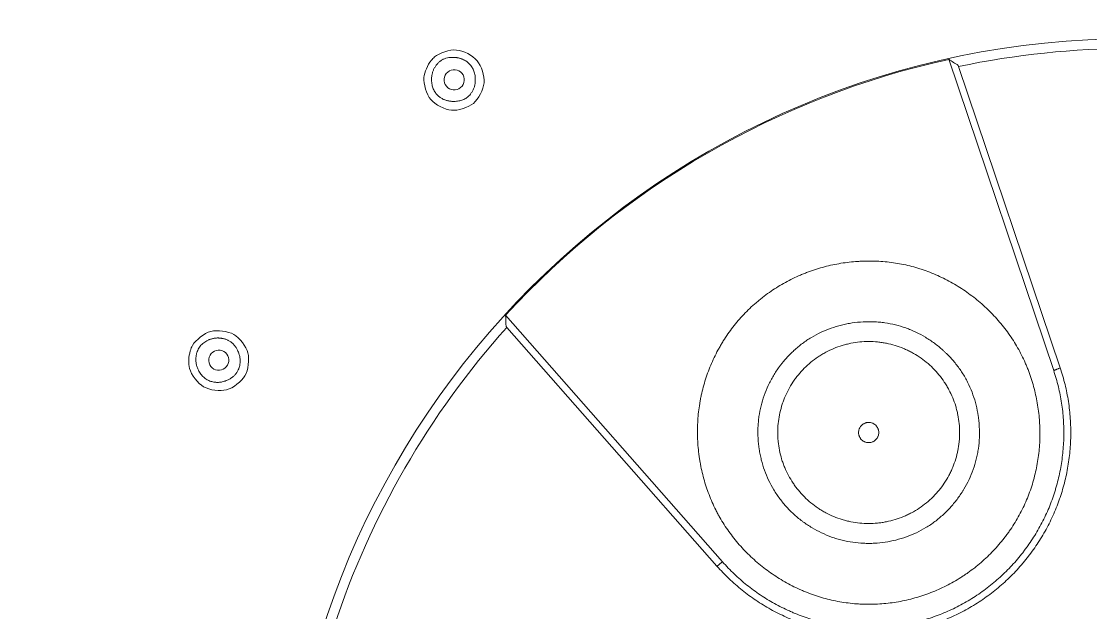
# Model space of a CAD drawing. Header units: inches. Extents: x 1105 to 1525, y -292 to 302.
# Drawn here: x 1196.75 to 1223.2, y 31.79 to 46.41 of the extents above; entities that cross this region are included whole.
import ezdxf

# ---------------------------------------------------------------- set-up
doc = ezdxf.new("R2010")
doc.units = ezdxf.units.IN
doc.header["$LTSCALE"] = 2.42
doc.header["$MEASUREMENT"] = 0
doc.layers.get('0').update_dxf_attribs({"linetype": 'CONTINUOUS'})

msp = doc.modelspace()

# ---------------------------------------------------------------- linework, layer by layer
at = {"linetype": 'Continuous', "lineweight": 18, "extrusion": (-1, -2.22045e-16, 0)}
for p, q in [((1222.285, 37.778), (1219.688, 45.476)), ((1219.932, 45.298), (1219.923, 45.325)), ((1219.932, 45.298), (1222.446, 37.846)), ((1208.726, 39.147), (1214.094, 33.049)), ((1208.739, 38.868), (1208.758, 38.846)), ((1213.955, 32.944), (1208.758, 38.846))]:
    msp.add_line(p, q, dxfattribs=at)
at = {"linetype": 'Continuous', "lineweight": 18, "extrusion": (0, 0, -1)}
msp.add_circle((-1224.209, 24.988), 21, dxfattribs=at)
msp.add_arc((-1224.209, 24.988), 58, 294.41167, 245.59923, dxfattribs=at)
at = {"linetype": 'Continuous', "lineweight": 13}
msp.add_arc((1224.209, 24.988), 55.5, 271.8113, 180, dxfattribs=at)
at = {"linetype": 'Continuous', "lineweight": 18}
for radius, start, end in [(55.5, 271.8097, 268.1903), (20.755, 78.1096, 101.8904), (20.98, 102.4422, 137.5578), (20.755, 138.1096, 161.8904)]:
    msp.add_arc((1224.209, 24.988), radius, start, end, dxfattribs=at)
for centre, major_axis in [((1207.455, 44.969), (-0.192, -0.161)), ((1201.631, 38.034), (-0.125, -0.217))]:
    msp.add_ellipse(centre, major_axis=major_axis, ratio=0.991209, dxfattribs=at)
at = {"linetype": 'Continuous', "lineweight": 13}
msp.add_open_spline([(1206.89, 45.452), (1206.915, 45.484), (1206.942, 45.512), (1207.093, 45.639), (1207.347, 45.72), (1207.678, 45.692), (1207.913, 45.569), (1208.129, 45.313), (1208.208, 45.058), (1208.179, 44.73), (1208.055, 44.492), (1207.805, 44.283), (1207.552, 44.202), (1207.221, 44.231), (1206.985, 44.353), (1206.77, 44.61), (1206.69, 44.865), (1206.716, 45.158), (1206.796, 45.333), (1206.89, 45.452)], degree=3, knots=[0, 0, 0, 0, 0.026406, 0.026406, 0.151406, 0.151406, 0.276406, 0.276406, 0.401406, 0.401406, 0.526406, 0.526406, 0.651406, 0.651406, 0.776406, 0.776406, 0.901406, 0.901406, 1, 1, 1, 1], dxfattribs=at)
at = {"linetype": 'Continuous', "lineweight": 18}
for points, knots in [([(1207.023, 45.346), (1207.015, 45.337), (1207, 45.317), (1206.98, 45.286), (1206.962, 45.255), (1206.946, 45.222), (1206.932, 45.189), (1206.92, 45.155), (1206.911, 45.12), (1206.904, 45.084), (1206.898, 45.047), (1206.896, 45.01), (1206.895, 44.971), (1206.897, 44.907), (1206.909, 44.821), (1206.945, 44.718), (1207.001, 44.629), (1207.059, 44.571), (1207.108, 44.534), (1207.14, 44.513), (1207.173, 44.494), (1207.208, 44.478), (1207.244, 44.465), (1207.281, 44.453), (1207.319, 44.445), (1207.358, 44.439), (1207.398, 44.435), (1207.44, 44.434), (1207.506, 44.436), (1207.594, 44.447), (1207.696, 44.482), (1207.785, 44.537), (1207.843, 44.595), (1207.879, 44.643), (1207.9, 44.675), (1207.919, 44.708), (1207.934, 44.743), (1207.948, 44.778), (1207.959, 44.815), (1207.967, 44.853), (1207.973, 44.893), (1207.976, 44.933), (1207.977, 44.975), (1207.975, 45.042), (1207.963, 45.129), (1207.927, 45.232), (1207.873, 45.322), (1207.817, 45.378), (1207.775, 45.411), (1207.752, 45.428), (1207.728, 45.443), (1207.704, 45.457), (1207.679, 45.47), (1207.653, 45.481), (1207.627, 45.491), (1207.601, 45.5), (1207.574, 45.508), (1207.546, 45.514), (1207.518, 45.519), (1207.489, 45.522), (1207.46, 45.525), (1207.43, 45.525), (1207.384, 45.525), (1207.324, 45.52), (1207.252, 45.504), (1207.185, 45.478), (1207.125, 45.443), (1207.07, 45.4), (1207.038, 45.365), (1207.023, 45.346)], [0, 0, 0, 0, 0.010738, 0.021323, 0.031798, 0.042206, 0.052591, 0.062997, 0.073469, 0.084049, 0.09478, 0.105701, 0.116851, 0.128266, 0.161476, 0.192368, 0.222252, 0.252567, 0.263904, 0.275098, 0.286204, 0.297279, 0.30838, 0.319561, 0.33088, 0.342389, 0.354138, 0.366175, 0.378544, 0.411722, 0.442342, 0.471739, 0.50141, 0.512546, 0.523561, 0.534512, 0.545459, 0.556462, 0.567577, 0.578863, 0.590372, 0.602155, 0.614261, 0.626732, 0.660117, 0.691062, 0.720824, 0.750812, 0.759234, 0.767553, 0.775791, 0.783966, 0.792099, 0.80021, 0.80832, 0.81645, 0.82462, 0.832851, 0.841162, 0.849573, 0.858101, 0.866766, 0.875584, 0.897925, 0.919042, 0.939342, 0.959282, 0.979344, 1, 1, 1, 1]), ([(1220.913, 39.019), (1221.005, 38.913), (1221.091, 38.804), (1221.252, 38.579), (1221.326, 38.463), (1221.462, 38.223), (1221.524, 38.099), (1221.595, 37.94), (1221.608, 37.908), (1221.635, 37.843), (1221.648, 37.81), (1221.685, 37.713), (1221.708, 37.647), (1221.773, 37.449), (1221.846, 37.182), (1221.893, 36.91), (1221.919, 36.703), (1221.926, 36.634), (1221.934, 36.529), (1221.937, 36.495), (1221.94, 36.425), (1221.942, 36.39), (1221.947, 36.216), (1221.942, 35.939), (1221.911, 35.664), (1221.866, 35.392), (1221.837, 35.256), (1221.783, 35.054), (1221.763, 34.986), (1221.72, 34.854), (1221.697, 34.788), (1221.623, 34.593), (1221.512, 34.34), (1221.377, 34.098), (1221.266, 33.922), (1221.228, 33.864), (1221.168, 33.778), (1221.148, 33.749), (1221.106, 33.693), (1221.085, 33.665), (1220.978, 33.527), (1220.887, 33.422), (1220.697, 33.221), (1220.496, 33.031), (1220.277, 32.859), (1220.134, 32.758), (1220.105, 32.739), (1220.047, 32.7), (1219.959, 32.642), (1219.87, 32.589), (1219.689, 32.486), (1219.442, 32.361), (1219.183, 32.261), (1218.985, 32.194), (1218.918, 32.174), (1218.783, 32.136), (1218.716, 32.119), (1218.512, 32.072), (1218.376, 32.048), (1218.101, 32.014), (1217.964, 32.003), (1217.756, 31.998), (1217.687, 31.998), (1217.582, 32), (1217.547, 32.002), (1217.478, 32.005), (1217.443, 32.007), (1217.268, 32.02), (1217.13, 32.038), (1216.857, 32.086), (1216.723, 32.116), (1216.457, 32.191), (1216.325, 32.235), (1216.163, 32.299), (1216.131, 32.312), (1216.066, 32.339), (1216.034, 32.353), (1215.939, 32.396), (1215.876, 32.426), (1215.69, 32.521), (1215.45, 32.658), (1215.224, 32.817), (1215.059, 32.945), (1215.005, 32.989), (1214.899, 33.079), (1214.847, 33.126), (1214.695, 33.269), (1214.502, 33.469), (1214.331, 33.684), (1214.17, 33.909), (1214.095, 34.025), (1214.009, 34.176), (1213.992, 34.207), (1213.959, 34.269), (1213.943, 34.3), (1213.896, 34.393), (1213.866, 34.456), (1213.782, 34.647), (1213.733, 34.776), (1213.646, 35.038), (1213.61, 35.171), (1213.564, 35.374), (1213.55, 35.443), (1213.532, 35.546), (1213.527, 35.58), (1213.516, 35.65), (1213.512, 35.684), (1213.49, 35.857), (1213.468, 36.133), (1213.473, 36.41), (1213.49, 36.686), (1213.506, 36.824), (1213.534, 36.997), (1213.54, 37.031), (1213.553, 37.1), (1213.574, 37.202), (1213.598, 37.304), (1213.652, 37.504), (1213.737, 37.767), (1213.847, 38.021), (1213.939, 38.208), (1213.972, 38.269), (1214.023, 38.361), (1214.04, 38.391), (1214.076, 38.451), (1214.094, 38.481), (1214.187, 38.629), (1214.266, 38.743), (1214.435, 38.962), (1214.525, 39.067), (1214.716, 39.268), (1214.816, 39.364), (1214.949, 39.479), (1214.976, 39.501), (1215.03, 39.546), (1215.111, 39.611), (1215.195, 39.673), (1215.365, 39.793), (1215.482, 39.867), (1215.723, 40.003), (1215.847, 40.065), (1216.006, 40.135), (1216.039, 40.149), (1216.103, 40.176), (1216.136, 40.188), (1216.234, 40.226), (1216.3, 40.249), (1216.498, 40.314), (1216.766, 40.388), (1217.039, 40.436), (1217.245, 40.462), (1217.314, 40.469), (1217.419, 40.477), (1217.454, 40.48), (1217.523, 40.483), (1217.558, 40.485), (1217.733, 40.49), (1218.011, 40.485), (1218.422, 40.437), (1218.693, 40.378), (1218.861, 40.331), (1218.894, 40.322), (1218.961, 40.301), (1218.995, 40.291), (1219.094, 40.258), (1219.16, 40.234), (1219.354, 40.158), (1219.48, 40.101), (1219.727, 39.976), (1219.847, 39.908), (1220.023, 39.796), (1220.081, 39.757), (1220.195, 39.677), (1220.251, 39.635), (1220.416, 39.506), (1220.522, 39.416), (1220.674, 39.272), (1220.723, 39.223), (1220.82, 39.123), (1220.867, 39.071), (1220.913, 39.019)], [0, 0, 0, 0, 0.015625, 0.015625, 0.03125, 0.03125, 0.046875, 0.046875, 0.050781, 0.050781, 0.054687, 0.054687, 0.0625, 0.0625, 0.078125, 0.09375, 0.09375, 0.101562, 0.101562, 0.105469, 0.105469, 0.109375, 0.109375, 0.125, 0.140625, 0.140625, 0.15625, 0.15625, 0.164062, 0.164062, 0.171875, 0.171875, 0.1875, 0.203125, 0.203125, 0.210937, 0.210937, 0.214844, 0.214844, 0.21875, 0.21875, 0.234375, 0.234375, 0.25, 0.265625, 0.265625, 0.269531, 0.269531, 0.273437, 0.28125, 0.28125, 0.296875, 0.3125, 0.3125, 0.320312, 0.320312, 0.328125, 0.328125, 0.34375, 0.34375, 0.359375, 0.359375, 0.367187, 0.367187, 0.371094, 0.371094, 0.375, 0.375, 0.390625, 0.390625, 0.40625, 0.40625, 0.421875, 0.421875, 0.425781, 0.425781, 0.429687, 0.429687, 0.4375, 0.4375, 0.453125, 0.46875, 0.46875, 0.476562, 0.476562, 0.484375, 0.484375, 0.5, 0.515625, 0.515625, 0.53125, 0.53125, 0.535156, 0.535156, 0.539062, 0.539062, 0.546875, 0.546875, 0.5625, 0.5625, 0.578125, 0.578125, 0.585937, 0.585937, 0.589844, 0.589844, 0.59375, 0.59375, 0.609375, 0.625, 0.625, 0.640625, 0.640625, 0.644531, 0.644531, 0.648437, 0.65625, 0.65625, 0.671875, 0.6875, 0.6875, 0.695312, 0.695312, 0.699219, 0.699219, 0.703125, 0.703125, 0.71875, 0.71875, 0.734375, 0.734375, 0.75, 0.75, 0.753906, 0.753906, 0.757812, 0.765625, 0.765625, 0.78125, 0.78125, 0.796875, 0.796875, 0.800781, 0.800781, 0.804687, 0.804687, 0.8125, 0.8125, 0.828125, 0.84375, 0.84375, 0.851562, 0.851562, 0.855469, 0.855469, 0.859375, 0.859375, 0.875, 0.890625, 0.90625, 0.90625, 0.910156, 0.910156, 0.914062, 0.914062, 0.921875, 0.921875, 0.9375, 0.9375, 0.953125, 0.953125, 0.960937, 0.960937, 0.96875, 0.96875, 0.984375, 0.984375, 0.992187, 0.992187, 1, 1, 1, 1]), ([(1215.224, 37.411), (1215.186, 37.329), (1215.151, 37.246), (1215.092, 37.077), (1215.066, 36.992), (1215.024, 36.818), (1215.007, 36.73), (1214.991, 36.619), (1214.988, 36.596), (1214.983, 36.551), (1214.981, 36.529), (1214.975, 36.461), (1214.972, 36.416), (1214.967, 36.282), (1214.968, 36.103), (1214.986, 35.925), (1215.006, 35.792), (1215.014, 35.748), (1215.032, 35.659), (1215.042, 35.615), (1215.074, 35.484), (1215.126, 35.312), (1215.194, 35.148), (1215.27, 34.986), (1215.313, 34.907), (1215.383, 34.792), (1215.407, 34.754), (1215.458, 34.679), (1215.484, 34.642), (1215.565, 34.535), (1215.679, 34.398), (1215.807, 34.272), (1215.907, 34.182), (1215.941, 34.153), (1215.994, 34.11), (1216.011, 34.096), (1216.047, 34.068), (1216.137, 34), (1216.305, 33.889), (1216.462, 33.804), (1216.624, 33.727), (1216.706, 33.693), (1216.813, 33.654), (1216.834, 33.647), (1216.877, 33.633), (1216.899, 33.626), (1216.963, 33.606), (1217.007, 33.594), (1217.137, 33.562), (1217.312, 33.528), (1217.491, 33.512), (1217.625, 33.506), (1217.67, 33.505), (1217.738, 33.505), (1217.761, 33.505), (1217.806, 33.507), (1217.828, 33.508), (1217.941, 33.514), (1218.12, 33.532), (1218.295, 33.566), (1218.469, 33.61), (1218.555, 33.635), (1218.726, 33.696), (1218.809, 33.73), (1218.971, 33.807), (1219.05, 33.849), (1219.203, 33.941), (1219.277, 33.992), (1219.384, 34.073), (1219.42, 34.101), (1219.489, 34.159), (1219.523, 34.189), (1219.623, 34.281), (1219.748, 34.409), (1219.861, 34.548), (1219.941, 34.656), (1219.98, 34.712), (1220.016, 34.769), (1220.04, 34.807), (1220.052, 34.826), (1220.11, 34.923), (1220.195, 35.082), (1220.263, 35.246), (1220.323, 35.415), (1220.349, 35.5), (1220.376, 35.61), (1220.381, 35.632), (1220.391, 35.676), (1220.396, 35.698), (1220.409, 35.765), (1220.416, 35.809), (1220.435, 35.943), (1220.451, 36.121), (1220.45, 36.3), (1220.443, 36.434), (1220.44, 36.479), (1220.431, 36.568), (1220.425, 36.613), (1220.405, 36.747), (1220.37, 36.923), (1220.319, 37.094), (1220.259, 37.262), (1220.225, 37.345), (1220.168, 37.468), (1220.147, 37.508), (1220.105, 37.588), (1220.082, 37.627), (1220.013, 37.742), (1219.913, 37.889), (1219.798, 38.027), (1219.707, 38.126), (1219.676, 38.158), (1219.628, 38.205), (1219.611, 38.221), (1219.579, 38.252), (1219.495, 38.328), (1219.339, 38.456), (1219.19, 38.555), (1219.037, 38.647), (1218.958, 38.689), (1218.856, 38.738), (1218.835, 38.748), (1218.794, 38.766), (1218.732, 38.793), (1218.585, 38.849), (1218.457, 38.888), (1218.284, 38.931), (1218.197, 38.948), (1218.063, 38.967), (1218.018, 38.972), (1217.951, 38.978), (1217.928, 38.98), (1217.883, 38.983), (1217.861, 38.984), (1217.748, 38.989), (1217.569, 38.988), (1217.391, 38.97), (1217.258, 38.95), (1217.191, 38.939), (1217.125, 38.925), (1217.081, 38.915), (1217.059, 38.909), (1216.949, 38.882), (1216.777, 38.83), (1216.611, 38.763), (1216.449, 38.687), (1216.37, 38.645), (1216.254, 38.576), (1216.216, 38.552), (1216.141, 38.501), (1216.104, 38.475), (1215.996, 38.394), (1215.858, 38.28), (1215.732, 38.152), (1215.642, 38.052), (1215.598, 38.001), (1215.556, 37.948), (1215.528, 37.912), (1215.515, 37.894), (1215.448, 37.803), (1215.398, 37.728), (1215.305, 37.573), (1215.263, 37.493), (1215.224, 37.411)], [0, 0, 0, 0, 0.015625, 0.015625, 0.03125, 0.03125, 0.046875, 0.046875, 0.050781, 0.050781, 0.054687, 0.054687, 0.0625, 0.0625, 0.078125, 0.09375, 0.09375, 0.101562, 0.101562, 0.109375, 0.109375, 0.125, 0.140625, 0.140625, 0.15625, 0.15625, 0.164062, 0.164062, 0.171875, 0.171875, 0.1875, 0.203125, 0.203125, 0.210937, 0.210937, 0.214844, 0.214844, 0.21875, 0.234375, 0.25, 0.25, 0.265625, 0.265625, 0.269531, 0.269531, 0.273437, 0.273437, 0.28125, 0.28125, 0.296875, 0.3125, 0.3125, 0.320312, 0.320312, 0.324219, 0.324219, 0.328125, 0.328125, 0.34375, 0.359375, 0.359375, 0.375, 0.375, 0.390625, 0.390625, 0.40625, 0.40625, 0.421875, 0.421875, 0.429687, 0.429687, 0.4375, 0.4375, 0.453125, 0.46875, 0.46875, 0.476562, 0.480469, 0.480469, 0.484375, 0.484375, 0.5, 0.515625, 0.515625, 0.53125, 0.53125, 0.535156, 0.535156, 0.539062, 0.539062, 0.546875, 0.546875, 0.5625, 0.578125, 0.578125, 0.585937, 0.585937, 0.59375, 0.59375, 0.609375, 0.625, 0.625, 0.640625, 0.640625, 0.648437, 0.648437, 0.65625, 0.65625, 0.671875, 0.6875, 0.6875, 0.695312, 0.695312, 0.699219, 0.699219, 0.703125, 0.71875, 0.734375, 0.734375, 0.75, 0.75, 0.753906, 0.753906, 0.757812, 0.765625, 0.78125, 0.78125, 0.796875, 0.796875, 0.804687, 0.804687, 0.808594, 0.808594, 0.8125, 0.8125, 0.828125, 0.84375, 0.84375, 0.851562, 0.855469, 0.855469, 0.859375, 0.859375, 0.875, 0.890625, 0.890625, 0.90625, 0.90625, 0.914062, 0.914062, 0.921875, 0.921875, 0.9375, 0.953125, 0.953125, 0.960937, 0.964844, 0.964844, 0.96875, 0.96875, 0.984375, 0.984375, 1, 1, 1, 1]), ([(1200.926, 38.267), (1200.941, 38.316), (1200.959, 38.362), (1201.062, 38.54), (1201.273, 38.703), (1201.594, 38.789), (1201.857, 38.755), (1202.147, 38.587), (1202.309, 38.375), (1202.394, 38.057), (1202.359, 37.791), (1202.196, 37.509), (1201.985, 37.346), (1201.664, 37.26), (1201.4, 37.294), (1201.111, 37.462), (1200.949, 37.674), (1200.875, 37.95), (1200.886, 38.126), (1200.926, 38.267)], [0, 0, 0, 0, 0.032716, 0.032716, 0.157716, 0.157716, 0.282716, 0.282716, 0.407716, 0.407716, 0.532716, 0.532716, 0.657716, 0.657716, 0.782716, 0.782716, 0.907716, 0.907716, 1, 1, 1, 1]), ([(1201.089, 38.22), (1201.085, 38.206), (1201.078, 38.18), (1201.071, 38.14), (1201.066, 38.1), (1201.064, 38.061), (1201.064, 38.021), (1201.068, 37.982), (1201.074, 37.943), (1201.083, 37.903), (1201.095, 37.864), (1201.11, 37.825), (1201.137, 37.765), (1201.182, 37.69), (1201.254, 37.61), (1201.34, 37.549), (1201.419, 37.516), (1201.484, 37.499), (1201.531, 37.491), (1201.577, 37.487), (1201.624, 37.487), (1201.671, 37.491), (1201.719, 37.5), (1201.766, 37.512), (1201.813, 37.529), (1201.868, 37.553), (1201.927, 37.585), (1201.987, 37.628), (1202.038, 37.677), (1202.081, 37.732), (1202.114, 37.793), (1202.136, 37.85), (1202.149, 37.901), (1202.156, 37.942), (1202.161, 37.984), (1202.161, 38.027), (1202.159, 38.069), (1202.153, 38.111), (1202.144, 38.153), (1202.131, 38.196), (1202.115, 38.238), (1202.092, 38.289), (1202.06, 38.347), (1202.017, 38.406), (1201.968, 38.457), (1201.913, 38.499), (1201.852, 38.533), (1201.798, 38.554), (1201.756, 38.566), (1201.726, 38.573), (1201.695, 38.578), (1201.665, 38.582), (1201.635, 38.584), (1201.605, 38.585), (1201.575, 38.584), (1201.545, 38.581), (1201.515, 38.577), (1201.485, 38.571), (1201.456, 38.564), (1201.426, 38.554), (1201.397, 38.544), (1201.357, 38.527), (1201.309, 38.503), (1201.257, 38.468), (1201.211, 38.428), (1201.17, 38.383), (1201.137, 38.333), (1201.109, 38.279), (1201.095, 38.24), (1201.089, 38.22)], [0, 0, 0, 0, 0.011885, 0.023563, 0.035089, 0.046517, 0.057905, 0.06931, 0.080789, 0.092399, 0.104194, 0.116226, 0.128543, 0.161277, 0.191962, 0.221906, 0.252509, 0.266419, 0.280108, 0.293676, 0.307228, 0.320865, 0.33469, 0.348801, 0.363289, 0.378238, 0.400535, 0.421612, 0.441839, 0.461634, 0.481441, 0.501707, 0.514128, 0.526372, 0.538514, 0.550629, 0.562795, 0.57509, 0.587585, 0.600353, 0.613459, 0.626964, 0.649195, 0.670316, 0.690675, 0.710663, 0.730689, 0.751163, 0.760323, 0.769344, 0.77825, 0.787064, 0.795809, 0.80451, 0.813193, 0.821883, 0.830603, 0.83938, 0.848238, 0.857199, 0.866288, 0.875526, 0.894401, 0.912447, 0.929925, 0.947121, 0.964335, 0.981867, 1, 1, 1, 1]), ([(1219.299, 37.838), (1219.246, 37.891), (1219.137, 37.99), (1218.96, 38.12), (1218.834, 38.196), (1218.737, 38.248), (1218.704, 38.265), (1218.636, 38.296), (1218.603, 38.311), (1218.501, 38.354), (1218.362, 38.403), (1218.22, 38.439), (1218.112, 38.46), (1218.057, 38.47), (1218.002, 38.477), (1217.966, 38.482), (1217.947, 38.484), (1217.855, 38.493), (1217.707, 38.5), (1217.488, 38.489), (1217.342, 38.468), (1217.233, 38.446), (1217.197, 38.438), (1217.125, 38.42), (1217.089, 38.41), (1216.984, 38.378), (1216.845, 38.328), (1216.713, 38.265), (1216.615, 38.213), (1216.583, 38.195), (1216.519, 38.157), (1216.488, 38.137), (1216.396, 38.075), (1216.277, 37.987), (1216.114, 37.839), (1216.015, 37.73), (1215.945, 37.644), (1215.922, 37.615), (1215.878, 37.555), (1215.857, 37.525), (1215.795, 37.433), (1215.72, 37.307), (1215.657, 37.174), (1215.615, 37.072), (1215.602, 37.038), (1215.583, 36.985), (1215.577, 36.968), (1215.566, 36.932), (1215.538, 36.844), (1215.498, 36.684), (1215.466, 36.466), (1215.458, 36.319), (1215.459, 36.208), (1215.46, 36.171), (1215.463, 36.097), (1215.466, 36.06), (1215.477, 35.951), (1215.498, 35.806), (1215.534, 35.663), (1215.566, 35.557), (1215.578, 35.522), (1215.603, 35.452), (1215.616, 35.418), (1215.659, 35.316), (1215.722, 35.183), (1215.797, 35.058), (1215.858, 34.966), (1215.89, 34.921), (1215.923, 34.877), (1215.946, 34.848), (1215.958, 34.833), (1216.016, 34.762), (1216.115, 34.652), (1216.278, 34.505), (1216.396, 34.417), (1216.473, 34.366), (1216.488, 34.356), (1216.52, 34.336), (1216.535, 34.326), (1216.583, 34.298), (1216.615, 34.28), (1216.713, 34.227), (1216.845, 34.165), (1216.983, 34.115), (1217.089, 34.083), (1217.124, 34.073), (1217.196, 34.055), (1217.232, 34.047), (1217.341, 34.025), (1217.487, 34.004), (1217.707, 33.993), (1217.854, 34), (1217.965, 34.011), (1218.002, 34.015), (1218.075, 34.026), (1218.111, 34.032), (1218.22, 34.054), (1218.362, 34.09), (1218.5, 34.139), (1218.603, 34.181), (1218.636, 34.196), (1218.703, 34.228), (1218.737, 34.245), (1218.835, 34.297), (1218.961, 34.373), (1219.138, 34.504), (1219.247, 34.603), (1219.313, 34.669), (1219.326, 34.682), (1219.351, 34.709), (1219.389, 34.749), (1219.425, 34.791), (1219.495, 34.877), (1219.582, 34.995), (1219.658, 35.121), (1219.71, 35.218), (1219.727, 35.251), (1219.759, 35.318), (1219.774, 35.352), (1219.816, 35.455), (1219.865, 35.593), (1219.901, 35.735), (1219.922, 35.843), (1219.929, 35.88), (1219.94, 35.953), (1219.944, 35.989), (1219.955, 36.1), (1219.962, 36.248), (1219.951, 36.467), (1219.93, 36.612), (1219.912, 36.703), (1219.908, 36.721), (1219.9, 36.757), (1219.896, 36.775), (1219.882, 36.829), (1219.872, 36.865), (1219.84, 36.97), (1219.791, 37.109), (1219.728, 37.241), (1219.676, 37.338), (1219.658, 37.37), (1219.62, 37.434), (1219.6, 37.465), (1219.539, 37.557), (1219.451, 37.676), (1219.351, 37.786), (1219.299, 37.838)], [0, 0, 0, 0, 0.015625, 0.03125, 0.046875, 0.046875, 0.054688, 0.054688, 0.0625, 0.0625, 0.078125, 0.09375, 0.09375, 0.101563, 0.105469, 0.105469, 0.109375, 0.109375, 0.125, 0.140625, 0.15625, 0.15625, 0.164063, 0.164063, 0.171875, 0.171875, 0.1875, 0.203125, 0.203125, 0.210938, 0.210938, 0.21875, 0.21875, 0.234375, 0.25, 0.265625, 0.265625, 0.273438, 0.273438, 0.28125, 0.28125, 0.296875, 0.3125, 0.3125, 0.320313, 0.320313, 0.324219, 0.324219, 0.328125, 0.34375, 0.359375, 0.375, 0.375, 0.382813, 0.382813, 0.390625, 0.390625, 0.40625, 0.421875, 0.421875, 0.429688, 0.429688, 0.4375, 0.4375, 0.453125, 0.46875, 0.46875, 0.476563, 0.480469, 0.480469, 0.484375, 0.484375, 0.5, 0.515625, 0.53125, 0.53125, 0.535156, 0.535156, 0.539063, 0.539063, 0.546875, 0.546875, 0.5625, 0.578125, 0.578125, 0.585938, 0.585938, 0.59375, 0.59375, 0.609375, 0.625, 0.640625, 0.640625, 0.648438, 0.648438, 0.65625, 0.65625, 0.671875, 0.6875, 0.6875, 0.695313, 0.695313, 0.703125, 0.703125, 0.71875, 0.734375, 0.75, 0.75, 0.753906, 0.753906, 0.757813, 0.765625, 0.765625, 0.78125, 0.796875, 0.796875, 0.804688, 0.804688, 0.8125, 0.8125, 0.828125, 0.84375, 0.84375, 0.851563, 0.851563, 0.859375, 0.859375, 0.875, 0.890625, 0.90625, 0.90625, 0.910156, 0.910156, 0.914063, 0.914063, 0.921875, 0.921875, 0.9375, 0.953125, 0.953125, 0.960938, 0.960938, 0.96875, 0.96875, 0.984375, 1, 1, 1, 1]), ([(1222.446, 37.846), (1222.492, 37.709), (1222.532, 37.572), (1222.6, 37.295), (1222.655, 37.016), (1222.687, 36.733), (1222.702, 36.519), (1222.707, 36.412), (1222.708, 36.304), (1222.709, 36.232), (1222.708, 36.196), (1222.705, 36.016), (1222.697, 35.873), (1222.667, 35.589), (1222.626, 35.308), (1222.561, 35.03), (1222.503, 34.824), (1222.471, 34.721), (1222.436, 34.619), (1222.413, 34.551), (1222.4, 34.517), (1222.337, 34.349), (1222.224, 34.085), (1222.023, 33.708), (1221.868, 33.469), (1221.744, 33.294), (1221.68, 33.207), (1221.613, 33.123), (1221.567, 33.067), (1221.544, 33.039), (1221.428, 32.902), (1221.233, 32.691), (1220.917, 32.404), (1220.69, 32.23), (1220.514, 32.107), (1220.455, 32.067), (1220.333, 31.99), (1220.271, 31.952), (1220.084, 31.844), (1219.83, 31.712), (1219.436, 31.548), (1219.164, 31.461), (1218.956, 31.404), (1218.887, 31.387), (1218.781, 31.363), (1218.746, 31.355), (1218.675, 31.341), (1218.499, 31.306), (1218.18, 31.263), (1217.753, 31.241), (1217.468, 31.25), (1217.253, 31.267), (1217.182, 31.274), (1217.075, 31.287), (1217.039, 31.291), (1216.967, 31.301), (1216.79, 31.329), (1216.475, 31.395), (1216.066, 31.517), (1215.801, 31.622), (1215.605, 31.71), (1215.54, 31.741), (1215.411, 31.805), (1215.347, 31.839), (1215.159, 31.943), (1214.915, 32.092), (1214.572, 32.345), (1214.357, 32.533), (1214.202, 32.682), (1214.151, 32.732), (1214.051, 32.836), (1214.002, 32.889), (1213.955, 32.944)], [0, 0, 0, 0, 0.03125, 0.03125, 0.0625, 0.09375, 0.09375, 0.109375, 0.117188, 0.117188, 0.125, 0.125, 0.15625, 0.15625, 0.1875, 0.21875, 0.21875, 0.234375, 0.242188, 0.242188, 0.25, 0.25, 0.28125, 0.3125, 0.34375, 0.34375, 0.359375, 0.367188, 0.367188, 0.375, 0.375, 0.40625, 0.4375, 0.46875, 0.46875, 0.484375, 0.484375, 0.5, 0.5, 0.53125, 0.5625, 0.59375, 0.59375, 0.609375, 0.609375, 0.617188, 0.617188, 0.625, 0.65625, 0.6875, 0.71875, 0.71875, 0.734375, 0.734375, 0.742188, 0.742188, 0.75, 0.78125, 0.8125, 0.84375, 0.84375, 0.859375, 0.859375, 0.875, 0.875, 0.90625, 0.9375, 0.96875, 0.96875, 0.984375, 0.984375, 1, 1, 1, 1]), ([(1214.094, 33.049), (1214.185, 32.945), (1214.282, 32.845), (1214.432, 32.701), (1214.484, 32.654), (1214.588, 32.563), (1214.641, 32.519), (1214.802, 32.389), (1215.024, 32.227), (1215.375, 32.013), (1215.621, 31.89), (1215.78, 31.819), (1215.812, 31.805), (1215.876, 31.778), (1215.972, 31.739), (1216.069, 31.703), (1216.264, 31.635), (1216.527, 31.556), (1216.795, 31.499), (1217.067, 31.455), (1217.204, 31.438), (1217.377, 31.425), (1217.412, 31.423), (1217.481, 31.419), (1217.585, 31.415), (1217.688, 31.414), (1217.895, 31.416), (1218.17, 31.431), (1218.442, 31.469), (1218.713, 31.518), (1218.848, 31.548), (1219.049, 31.603), (1219.116, 31.623), (1219.248, 31.664), (1219.313, 31.687), (1219.507, 31.757), (1219.761, 31.863), (1220.004, 31.989), (1220.243, 32.127), (1220.36, 32.201), (1220.588, 32.361), (1220.698, 32.445), (1220.909, 32.622), (1221.112, 32.808), (1221.299, 33.009), (1221.433, 33.167), (1221.498, 33.247), (1221.561, 33.33), (1221.603, 33.386), (1221.623, 33.414), (1221.724, 33.555), (1221.875, 33.787), (1222.069, 34.15), (1222.178, 34.402), (1222.251, 34.596), (1222.274, 34.661), (1222.306, 34.76), (1222.316, 34.793), (1222.337, 34.859), (1222.346, 34.892), (1222.393, 35.06), (1222.425, 35.194), (1222.476, 35.464), (1222.516, 35.736), (1222.533, 36.01), (1222.537, 36.217), (1222.537, 36.286), (1222.534, 36.424), (1222.531, 36.494), (1222.517, 36.702), (1222.487, 36.976), (1222.433, 37.246), (1222.368, 37.514), (1222.329, 37.647), (1222.285, 37.778)], [0, 0, 0, 0, 0.03125, 0.03125, 0.046875, 0.046875, 0.0625, 0.0625, 0.09375, 0.125, 0.15625, 0.15625, 0.164062, 0.164062, 0.171875, 0.1875, 0.1875, 0.21875, 0.25, 0.25, 0.28125, 0.28125, 0.289062, 0.289062, 0.296875, 0.3125, 0.3125, 0.34375, 0.375, 0.375, 0.40625, 0.40625, 0.421875, 0.421875, 0.4375, 0.4375, 0.46875, 0.5, 0.5, 0.53125, 0.53125, 0.5625, 0.5625, 0.59375, 0.625, 0.625, 0.640625, 0.648437, 0.648437, 0.65625, 0.65625, 0.6875, 0.71875, 0.75, 0.75, 0.765625, 0.765625, 0.773438, 0.773438, 0.78125, 0.78125, 0.8125, 0.8125, 0.84375, 0.875, 0.875, 0.890625, 0.890625, 0.90625, 0.90625, 0.9375, 0.96875, 0.96875, 1, 1, 1, 1]), ([(1217.883, 36.426), (1217.871, 36.437), (1217.858, 36.447), (1217.838, 36.461), (1217.831, 36.465), (1217.816, 36.472), (1217.809, 36.476), (1217.786, 36.485), (1217.77, 36.489), (1217.746, 36.494), (1217.738, 36.495), (1217.721, 36.496), (1217.713, 36.496), (1217.689, 36.496), (1217.672, 36.494), (1217.648, 36.489), (1217.64, 36.487), (1217.625, 36.482), (1217.609, 36.476), (1217.595, 36.469), (1217.58, 36.461), (1217.573, 36.457), (1217.553, 36.443), (1217.54, 36.432), (1217.523, 36.415), (1217.518, 36.408), (1217.508, 36.395), (1217.503, 36.389), (1217.49, 36.368), (1217.482, 36.354), (1217.473, 36.331), (1217.47, 36.323), (1217.466, 36.307), (1217.464, 36.299), (1217.46, 36.275), (1217.458, 36.259), (1217.459, 36.226), (1217.461, 36.21), (1217.466, 36.186), (1217.468, 36.178), (1217.473, 36.162), (1217.476, 36.155), (1217.486, 36.132), (1217.494, 36.118), (1217.507, 36.098), (1217.512, 36.091), (1217.523, 36.079), (1217.529, 36.073), (1217.546, 36.056), (1217.559, 36.045), (1217.58, 36.032), (1217.587, 36.028), (1217.601, 36.02), (1217.616, 36.014), (1217.632, 36.008), (1217.647, 36.004), (1217.655, 36.002), (1217.68, 35.998), (1217.696, 35.996), (1217.72, 35.997), (1217.728, 35.997), (1217.745, 35.999), (1217.753, 36), (1217.777, 36.005), (1217.792, 36.01), (1217.815, 36.02), (1217.822, 36.024), (1217.837, 36.032), (1217.844, 36.036), (1217.864, 36.05), (1217.876, 36.06), (1217.899, 36.084), (1217.91, 36.097), (1217.923, 36.117), (1217.927, 36.124), (1217.934, 36.139), (1217.938, 36.146), (1217.947, 36.169), (1217.951, 36.185), (1217.957, 36.217), (1217.959, 36.234), (1217.958, 36.266), (1217.957, 36.282), (1217.951, 36.306), (1217.949, 36.314), (1217.944, 36.33), (1217.939, 36.345), (1217.931, 36.36), (1217.924, 36.374), (1217.919, 36.381), (1217.905, 36.402), (1217.895, 36.414), (1217.883, 36.426)], [0, 0, 0, 0, 0.03125, 0.03125, 0.046875, 0.046875, 0.0625, 0.0625, 0.09375, 0.09375, 0.109375, 0.109375, 0.125, 0.125, 0.15625, 0.15625, 0.171875, 0.171875, 0.1875, 0.203125, 0.203125, 0.21875, 0.21875, 0.25, 0.25, 0.265625, 0.265625, 0.28125, 0.28125, 0.3125, 0.3125, 0.328125, 0.328125, 0.34375, 0.34375, 0.375, 0.375, 0.40625, 0.40625, 0.421875, 0.421875, 0.4375, 0.4375, 0.46875, 0.46875, 0.484375, 0.484375, 0.5, 0.5, 0.53125, 0.53125, 0.546875, 0.546875, 0.5625, 0.578125, 0.578125, 0.59375, 0.59375, 0.625, 0.625, 0.640625, 0.640625, 0.65625, 0.65625, 0.6875, 0.6875, 0.703125, 0.703125, 0.71875, 0.71875, 0.75, 0.75, 0.78125, 0.78125, 0.796875, 0.796875, 0.8125, 0.8125, 0.84375, 0.84375, 0.875, 0.875, 0.90625, 0.90625, 0.921875, 0.921875, 0.9375, 0.953125, 0.953125, 0.96875, 0.96875, 1, 1, 1, 1])]:
    msp.add_open_spline(points, degree=3, knots=knots, dxfattribs=at)
for points, degree in [([(1219.688, 45.476), (1219.766, 45.426), (1219.845, 45.376), (1219.923, 45.325)], 3), ([(1208.739, 38.868), (1208.734, 38.961), (1208.73, 39.054), (1208.726, 39.147)], 3), ([(1222.446, 37.845), (1222.285, 37.778)], 1), ([(1213.956, 32.942), (1214.002, 32.978), (1214.048, 33.014), (1214.094, 33.049)], 3)]:
    msp.add_open_spline(points, degree=degree, dxfattribs=at)

doc.saveas('drawing.dxf')
